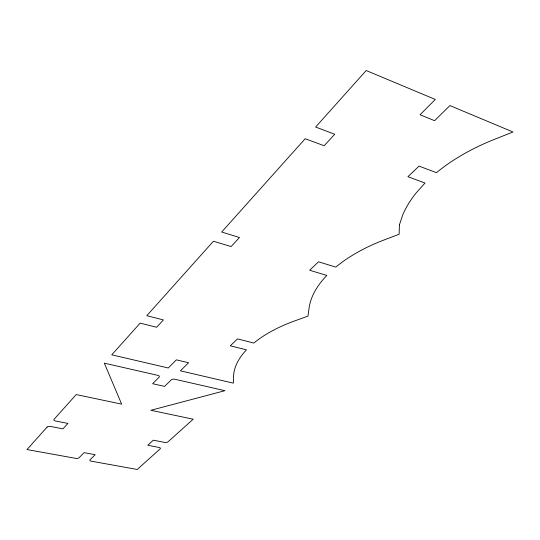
<?xml version="1.0" encoding="UTF-8"?>
<svg xmlns="http://www.w3.org/2000/svg" width="540" height="540" viewBox="0 0 540 540"><rect width="100%" height="100%" fill="white"/><g stroke="black" fill="none" stroke-linecap="round" stroke-linejoin="round"><path stroke-width="0.81" d="M399.418 224.843L399.134 234.252L384.102 239.963A126.299 66.656 -11.6 0 0 335.786 267.104L318.526 261.799L309.65 270.25L326.815 275.42A126.299 66.656 -11.6 0 0 309.096 307.976L307.969 316.123L294.928 320.821A113.083 55.721 -8 0 0 253.8 343.055L237.539 338.891L230.297 345.789L246.463 349.853A113.083 55.721 -8 0 0 233.55 376.475L233.341 383.15L180.421 370.818L188.609 362.758L176.371 359.849L168.271 367.99L111.773 354.827L140.15 323.123L156.647 327.267L163.418 319.93L146.812 315.677L213.435 241.232L231.113 246.564L239.476 237.499L221.677 232.025L305.174 138.726L324.142 145.739L334.739 134.258L315.63 127.035L366.208 70.524L435.281 99.448L420.053 114.757L434.599 120.677L449.935 105.584L513 131.989L492.865 139.988A144.504 80.123 -16.7 0 0 436.428 172.679L419.054 166.111L407.923 176.708L425.007 183.026L415.827 193.327A148.527 82.154 -16.8 0 0 402.806 214.724L399.418 224.843M47.081 427.12L27 449.557L75.701 458.359A2.525 1.1 -0.5 0 0 79.016 457.765L84.098 452.648L95.195 454.694L90.045 459.763A2.498 1.087 -1 0 0 91.307 461.174L137.221 469.476L160.124 448.909A2.518 1.121 -2.5 0 0 159.037 447.437L147.778 445.264L153.293 440.188L164.612 442.409A2.545 1.141 -2.7 0 0 168.041 441.794L193.199 419.202L150.856 410.285L224.951 390.683L174.913 379.262A2.815 1.404 -2.8 0 0 171.106 379.991L164.599 386.39L152.638 383.717L159.064 377.251A2.842 1.424 -2.3 0 0 157.835 375.368L104.328 363.15L121.635 404.129L76.208 394.571L54.041 419.344A2.707 1.256 0.3 0 0 55.505 420.991L67.925 423.428L62.917 428.855L50.578 426.465A2.68 1.222 0.4 0 0 47.081 427.12"/></g></svg>
